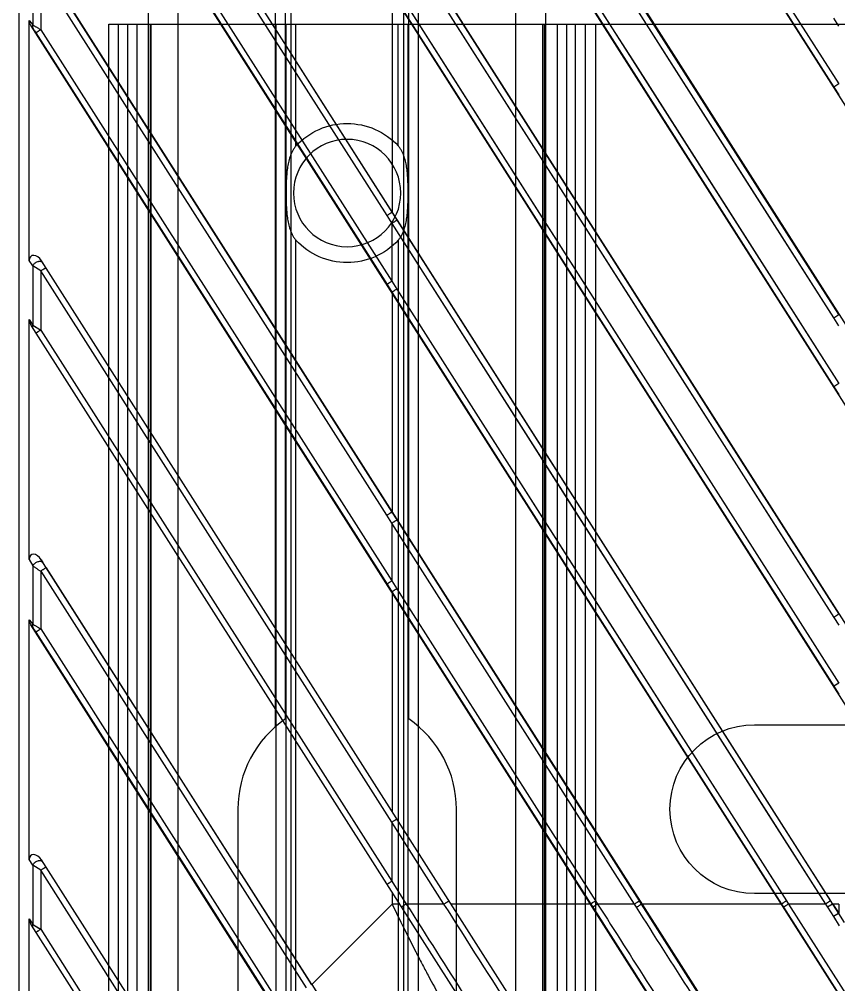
# Model space of a CAD drawing. Header units: millimetres. Extents: x 3299 to 14264, y 1863 to 5555.
# Drawn here: x 9573.87 to 9615.12, y 3163.47 to 3212.04 of the extents above; entities that cross this region are included whole.
import ezdxf

# ---------------------------------------------------------------- set-up
doc = ezdxf.new("R2010")
doc.units = ezdxf.units.MM
doc.layers.add('02___PRT_ALL_AXES', color=7, linetype='Continuous')

# ---------------------------------------------------------------- blocks, each defined once
blk = doc.blocks.new('ryfhgjmb')
at = {"color": 30, "linetype": 'Continuous', "true_color": 0xf26722}
for p, q in [((6005.128, 3342.431), (7001.628, 3342.431)), ((6005.128, 3340.931), (7001.628, 3340.931)), ((6053.928, 3337.931), (6043.928, 3337.931)), ((6058.086, 3336.031), (6969.27, 3336.031)), ((6058.471, 3335.531), (6968.885, 3335.531)), ((6058.471, 3329.331), (6968.885, 3329.331)), ((6058.086, 3328.831), (6969.27, 3328.831)), ((6043.928, 3326.931), (6053.928, 3326.931)), ((6005.128, 3323.931), (7001.628, 3323.931)), ((6005.128, 3322.431), (7001.628, 3322.431))]:
    blk.add_line(p, q, dxfattribs=at)
for start, end in [(34.3077, 90), (270, 325.6923)]:
    blk.add_arc((6053.928, 3332.431), 5.5, start, end, dxfattribs=at)
at = {"layer": '02___PRT_ALL_AXES', "color": 30, "linetype": 'Continuous', "true_color": 0xf26722}
for p, q in [((6968.718, 3335.271), (6027.638, 3335.271)), ((6968.718, 3329.592), (6027.638, 3329.592))]:
    blk.add_line(p, q, dxfattribs=at)
blk = doc.blocks.new('ERTFHGJ')
at = {"color": 40, "linetype": 'Continuous', "true_color": 0xf8d731}
for p, q in [((8925.457, 3696.77), (8878.457, 3696.77)), ((8900.957, 3696.77), (8900.957, 3617.77)), ((8901.457, 3617.77), (8901.457, 3696.77)), ((8901.957, 3617.77), (8901.957, 3696.77)), ((8902.402, 3617.77), (8902.402, 3696.77)), ((8902.874, 3617.77), (8902.874, 3696.77)), ((8903.457, 3617.77), (8903.457, 3696.77)), ((8903.537, 3696.77), (8903.537, 3617.77)), ((8903.598, 3617.77), (8903.598, 3696.77)), ((8909.882, 3696.77), (8909.882, 3617.77)), ((8910.382, 3617.77), (8910.382, 3696.77)), ((8910.882, 3690.641), (8910.882, 3696.77)), ((8916.032, 3690.641), (8916.032, 3696.77)), ((8916.532, 3617.77), (8916.532, 3696.77)), ((8917.032, 3617.77), (8917.032, 3696.77)), ((8923.315, 3617.77), (8923.315, 3696.77)), ((8923.377, 3696.77), (8923.377, 3617.77)), ((8923.457, 3617.77), (8923.457, 3696.77)), ((8924.039, 3696.77), (8924.039, 3617.77)), ((8924.511, 3696.77), (8924.511, 3617.77)), ((8924.957, 3617.77), (8924.957, 3696.77)), ((8925.457, 3617.77), (8925.457, 3696.77)), ((8910.882, 3685.9), (8910.882, 3628.641)), ((8916.032, 3628.641), (8916.032, 3685.9)), ((8892.957, 3661.52), (8887.957, 3661.52)), ((8887.957, 3653.02), (8892.957, 3653.02))]:
    blk.add_line(p, q, dxfattribs=at)
blk.add_circle((8913.457, 3688.27), 2.7, dxfattribs=at)
for centre, radius, start, end in [((8913.457, 3688.27), 3.5, 42.6324, 137.3676), ((8913.457, 3688.27), 3.5, 222.6324, 317.3676), ((8892.957, 3657.27), 4.25, 270, 90)]:
    blk.add_arc(centre, radius, start, end, dxfattribs=at)
for points, knots in [([(8910.387, 3688.27), (8910.387, 3688.375), (8910.388, 3688.583), (8910.395, 3688.895), (8910.413, 3689.203), (8910.446, 3689.508), (8910.5, 3689.808), (8910.568, 3690.054), (8910.639, 3690.245), (8910.704, 3690.385), (8910.783, 3690.519), (8910.846, 3690.602), (8910.882, 3690.641)], [0, 0, 0, 0, 0.127092, 0.253318, 0.378322, 0.502266, 0.625619, 0.749056, 0.811111, 0.873552, 0.936512, 1, 1, 1, 1]), ([(8916.032, 3690.641), (8916.067, 3690.602), (8916.131, 3690.519), (8916.209, 3690.385), (8916.274, 3690.245), (8916.346, 3690.054), (8916.413, 3689.808), (8916.467, 3689.508), (8916.5, 3689.203), (8916.518, 3688.895), (8916.526, 3688.583), (8916.527, 3688.375), (8916.527, 3688.27)], [0, 0, 0, 0, 0.063487, 0.126447, 0.188887, 0.250942, 0.37438, 0.497732, 0.621676, 0.746681, 0.872907, 1, 1, 1, 1]), ([(8910.882, 3685.9), (8910.846, 3685.938), (8910.783, 3686.021), (8910.704, 3686.156), (8910.639, 3686.296), (8910.567, 3686.487), (8910.5, 3686.733), (8910.446, 3687.033), (8910.413, 3687.338), (8910.395, 3687.646), (8910.388, 3687.957), (8910.387, 3688.166), (8910.387, 3688.27)], [0, 0, 0, 0, 0.063495, 0.126469, 0.188905, 0.250963, 0.374396, 0.497744, 0.621683, 0.746682, 0.87291, 1, 1, 1, 1]), ([(8916.527, 3688.27), (8916.527, 3688.166), (8916.526, 3687.957), (8916.518, 3687.646), (8916.5, 3687.338), (8916.467, 3687.033), (8916.413, 3686.733), (8916.346, 3686.487), (8916.274, 3686.296), (8916.209, 3686.156), (8916.131, 3686.021), (8916.067, 3685.938), (8916.032, 3685.9)], [0, 0, 0, 0, 0.127092, 0.253319, 0.378323, 0.502267, 0.62562, 0.749057, 0.811112, 0.873553, 0.936512, 1, 1, 1, 1])]:
    blk.add_open_spline(points, degree=3, knots=knots, dxfattribs=at)
blk = doc.blocks.new('ryfh')
at = {"rotation": 90}
blk.add_blockref('ryfhgjmb', (11616.058, -2205.714), dxfattribs=at)
at = {"xscale": -1}
blk.add_blockref('ERTFHGJ', (17197.083, 190.944), dxfattribs=at)
blk = doc.blocks.new('1111')
at = {"color": 7, "linetype": 'Continuous'}
for p, q in [((16002.781, 6714.134), (16002.781, 7051.634)), ((16003.365, 6872.355), (16103.731, 6714.812)), ((16003.885, 6860.558), (16096.525, 6715.143)), ((16003.365, 6857.28), (16094.127, 6714.812)), ((16003.885, 6845.483), (16086.921, 6715.143)), ((16021.778, 6844.025), (16044.024, 6809.127)), ((16021.54, 6843.865), (16043.772, 6808.966)), ((16003.365, 6842.204), (16084.523, 6714.812)), ((16043.772, 6797.356), (16021.527, 6832.252)), ((16044.024, 6797.516), (16021.794, 6832.413)), ((16043.732, 6767.861), (16003.885, 6830.407)), ((16003.858, 6829.836), (16021.275, 6802.497)), ((16004.125, 6829.997), (16021.541, 6802.658)), ((16021.778, 6828.95), (16044.024, 6794.051)), ((16021.54, 6828.79), (16043.772, 6793.891)), ((16003.365, 6827.129), (16074.919, 6714.812)), ((16003.858, 6826.927), (16021.527, 6799.192)), ((16003.621, 6826.767), (16021.29, 6799.032)), ((16038.576, 6817.673), (16044.024, 6809.127)), ((16021.527, 6817.176), (16043.772, 6782.28)), ((16021.794, 6817.337), (16044.024, 6782.441)), ((16021.794, 6817.337), (16026.575, 6809.832)), ((16028.804, 6817.388), (16033.55, 6809.937)), ((16029.046, 6817.548), (16033.795, 6810.098)), ((16038.883, 6805.025), (16031.748, 6816.218)), ((16036.754, 6808.928), (16032.008, 6816.379)), ((16003.885, 6815.332), (16067.713, 6715.143)), ((16003.455, 6815.027), (16003.455, 6812.09)), ((16003.858, 6814.76), (16003.858, 6811.852)), ((16021.275, 6787.422), (16003.858, 6814.76)), ((16021.541, 6787.583), (16004.125, 6814.921)), ((16021.778, 6813.875), (16024.27, 6809.965)), ((16021.778, 6813.875), (16044.024, 6778.976)), ((16021.54, 6813.715), (16024.031, 6809.805)), ((16021.54, 6813.715), (16043.772, 6778.816)), ((16021.552, 6813.657), (16021.552, 6802.676)), ((16023.963, 6813.355), (16028.669, 6805.972)), ((16040.92, 6813.443), (16043.772, 6808.966)), ((16003.28, 6800.245), (16003.28, 6812.319)), ((16003.28, 6812.319), (16003.455, 6812.09)), ((16044.024, 6812.035), (16043.772, 6812.431)), ((16003.365, 6812.053), (16065.315, 6714.812)), ((16003.365, 6812.053), (16003.46, 6811.93)), ((16003.858, 6811.852), (16021.527, 6784.117)), ((16003.621, 6811.692), (16021.29, 6783.957)), ((16024.27, 6809.965), (16029.046, 6802.473)), ((16033.55, 6809.937), (16038.328, 6802.437)), ((16033.795, 6810.098), (16038.576, 6802.597)), ((16024.031, 6809.805), (16028.804, 6802.313)), ((16026.575, 6809.832), (16031.296, 6802.422)), ((16041.53, 6801.431), (16036.754, 6808.928)), ((16044.024, 6809.127), (16043.772, 6808.966)), ((16043.772, 6808.966), (16044.024, 6808.571)), ((16028.669, 6805.972), (16035.786, 6794.808)), ((16043.772, 6797.356), (16038.883, 6805.025)), ((16021.552, 6802.676), (16021.541, 6802.658)), ((16021.541, 6802.658), (16021.794, 6802.262)), ((16038.576, 6802.597), (16044.024, 6794.051)), ((16021.275, 6802.497), (16021.527, 6802.101)), ((16021.527, 6802.101), (16021.527, 6799.192)), ((16021.527, 6802.101), (16043.353, 6767.861)), ((16021.527, 6802.101), (16023.911, 6798.36)), ((16021.794, 6802.262), (16043.708, 6767.861)), ((16021.794, 6802.262), (16026.476, 6794.912)), ((16028.804, 6802.313), (16033.55, 6794.862)), ((16029.046, 6802.473), (16033.795, 6795.022)), ((16031.296, 6802.422), (16038.499, 6791.114)), ((16038.328, 6802.437), (16043.772, 6793.891)), ((16044.024, 6797.516), (16041.53, 6801.431)), ((16003.455, 6799.97), (16003.28, 6800.245)), ((16038.818, 6745.424), (16003.903, 6800.229)), ((16003.455, 6799.97), (16003.455, 6796.992)), ((16003.858, 6799.717), (16003.455, 6799.97)), ((16003.858, 6799.717), (16003.858, 6796.739)), ((16021.527, 6771.983), (16003.858, 6799.717)), ((16021.527, 6799.192), (16021.778, 6798.799)), ((16021.29, 6799.032), (16021.54, 6798.639)), ((16021.778, 6798.799), (16026.848, 6790.845)), ((16021.778, 6798.799), (16041.397, 6768.022)), ((16021.54, 6798.639), (16024.099, 6794.623)), ((16021.54, 6798.639), (16041.147, 6767.861)), ((16021.552, 6798.581), (16021.54, 6798.639)), ((16021.552, 6798.581), (16021.552, 6787.601)), ((16023.911, 6798.36), (16030.844, 6787.485)), ((16003.28, 6785.197), (16003.28, 6797.267)), ((16003.28, 6797.267), (16003.455, 6796.992)), ((16043.772, 6797.356), (16044.024, 6797.516)), ((16044.024, 6796.96), (16043.772, 6797.356)), ((16003.381, 6796.953), (16036.269, 6745.33)), ((16003.455, 6796.992), (16003.553, 6796.931)), ((16003.553, 6796.931), (16003.858, 6796.739)), ((16003.553, 6796.931), (16003.615, 6796.892)), ((16003.615, 6796.892), (16003.687, 6796.847)), ((16003.687, 6796.847), (16003.769, 6796.795)), ((16003.769, 6796.795), (16003.858, 6796.739)), ((16003.858, 6796.739), (16021.527, 6769.005)), ((16026.476, 6794.912), (16031.105, 6787.646)), ((16033.55, 6794.862), (16040.92, 6783.293)), ((16033.795, 6795.022), (16038.576, 6787.522)), ((16035.786, 6794.808), (16040.876, 6786.822)), ((16024.099, 6794.623), (16029.206, 6786.606)), ((16044.024, 6794.051), (16043.772, 6793.891)), ((16043.772, 6793.891), (16044.024, 6793.495)), ((16038.499, 6791.114), (16044.024, 6782.441)), ((16026.848, 6790.845), (16032.135, 6782.552)), ((16021.552, 6787.601), (16021.541, 6787.583)), ((16021.794, 6787.187), (16021.541, 6787.583)), ((16031.105, 6787.646), (16038.179, 6776.541)), ((16021.527, 6787.025), (16021.275, 6787.422)), ((16034.002, 6768.022), (16021.794, 6787.187)), ((16030.844, 6787.485), (16037.923, 6776.38)), ((16038.576, 6787.522), (16044.024, 6778.976)), ((16033.744, 6767.861), (16021.527, 6787.025)), ((16021.527, 6787.025), (16021.527, 6784.117)), ((16029.206, 6786.606), (16034.727, 6777.938)), ((16040.876, 6786.822), (16043.772, 6782.28)), ((16003.28, 6785.197), (16003.455, 6784.877)), ((16003.885, 6785.181), (16003.964, 6785.038)), ((16017.501, 6763.81), (16003.885, 6785.181)), ((16003.455, 6784.877), (16003.455, 6781.939)), ((16003.858, 6784.609), (16003.858, 6781.701)), ((16003.858, 6784.609), (16017.216, 6763.641)), ((16004.125, 6784.771), (16017.483, 6763.803)), ((16021.29, 6783.957), (16021.54, 6783.564)), ((16021.527, 6784.117), (16021.778, 6783.724)), ((16021.778, 6783.724), (16031.787, 6768.021)), ((16021.54, 6783.564), (16031.543, 6767.861)), ((16021.552, 6783.506), (16021.54, 6783.564)), ((16021.552, 6783.506), (16021.552, 6772.525)), ((16040.92, 6783.293), (16043.772, 6778.816)), ((16032.135, 6782.552), (16038.039, 6773.29)), ((16044.024, 6782.441), (16043.772, 6782.28)), ((16043.772, 6782.28), (16044.024, 6781.885)), ((16003.28, 6770.094), (16003.28, 6782.168)), ((16003.28, 6782.168), (16003.455, 6781.939)), ((16003.365, 6781.903), (16003.46, 6781.78)), ((16015.907, 6762.216), (16003.365, 6781.903)), ((16003.858, 6781.701), (16016.12, 6762.454)), ((16003.621, 6781.541), (16015.882, 6762.294)), ((16044.024, 6778.976), (16043.772, 6778.816)), ((16043.772, 6778.816), (16044.024, 6778.42)), ((16034.727, 6777.938), (16041.147, 6767.861)), ((16037.923, 6776.38), (16040.51, 6772.321)), ((16038.179, 6776.541), (16040.765, 6772.482)), ((16038.039, 6773.29), (16041.397, 6768.022)), ((16040.765, 6772.482), (16043.606, 6768.022)), ((16024.155, 6767.861), (16021.527, 6771.983)), ((16021.527, 6771.983), (16021.527, 6769.005)), ((16040.51, 6772.321), (16043.353, 6767.861)), ((16003.455, 6769.819), (16003.28, 6770.094)), ((16012.368, 6756.79), (16003.903, 6770.078)), ((16003.455, 6769.819), (16003.455, 6766.842)), ((16003.858, 6769.567), (16003.455, 6769.819)), ((16011.398, 6757.732), (16003.858, 6769.567)), ((16003.858, 6769.567), (16003.858, 6766.589)), ((16021.527, 6769.005), (16022.256, 6767.861)), ((16021.552, 6768.431), (16021.552, 6767.861)), ((16017.501, 6763.81), (16021.552, 6767.861)), ((16021.915, 6767.861), (16021.552, 6767.861)), ((16024.155, 6767.861), (16022.256, 6767.861)), ((16031.519, 6767.861), (16024.524, 6767.861)), ((16031.519, 6767.861), (16031.543, 6767.861)), ((16031.543, 6767.861), (16031.645, 6767.701)), ((16031.645, 6767.701), (16031.827, 6767.415)), ((16031.645, 6767.701), (16052.538, 6734.906)), ((16031.787, 6768.021), (16031.89, 6767.861)), ((16033.744, 6767.861), (16031.89, 6767.861)), ((16033.846, 6767.7), (16033.744, 6767.861)), ((16034.105, 6767.861), (16034.002, 6768.022)), ((16034.634, 6767.03), (16034.105, 6767.861)), ((16056.069, 6733.385), (16034.105, 6767.861)), ((16034.128, 6767.861), (16034.105, 6767.861)), ((16041.123, 6767.861), (16034.128, 6767.861)), ((16041.123, 6767.861), (16041.147, 6767.861)), ((16041.147, 6767.861), (16041.249, 6767.701)), ((16041.147, 6767.861), (16041.249, 6767.701)), ((16041.249, 6767.701), (16044.387, 6762.774)), ((16041.397, 6768.022), (16041.499, 6767.861)), ((16043.353, 6767.861), (16041.499, 6767.861)), ((16041.499, 6767.861), (16044.64, 6762.935)), ((16043.606, 6768.022), (16043.353, 6767.861)), ((16043.353, 6767.861), (16043.456, 6767.7)), ((16043.708, 6767.861), (16043.456, 6767.7)), ((16043.456, 6767.7), (16043.758, 6767.226)), ((16043.708, 6767.861), (16043.732, 6767.861)), ((16043.708, 6767.861), (16044.01, 6767.387)), ((16044.024, 6767.861), (16043.732, 6767.861)), ((16043.732, 6767.861), (16044.028, 6767.395)), ((16031.827, 6767.415), (16032.236, 6766.773)), ((16044.01, 6767.387), (16043.758, 6767.226)), ((16043.758, 6767.226), (16044.049, 6766.77)), ((16044.01, 6767.387), (16044.301, 6766.931)), ((16003.28, 6767.116), (16003.455, 6766.842)), ((16003.28, 6755.019), (16003.28, 6767.116)), ((16003.381, 6766.803), (16011.064, 6754.743)), ((16003.455, 6766.842), (16003.553, 6766.78)), ((16003.553, 6766.78), (16003.858, 6766.589)), ((16003.553, 6766.78), (16003.615, 6766.741)), ((16003.615, 6766.741), (16003.687, 6766.696)), ((16003.687, 6766.696), (16003.769, 6766.645)), ((16003.769, 6766.645), (16003.858, 6766.589)), ((16032.236, 6766.773), (16032.473, 6766.402)), ((16035.027, 6766.413), (16034.634, 6767.03)), ((16003.858, 6766.589), (16010.239, 6756.573)), ((16032.473, 6766.402), (16033.006, 6765.565)), ((16035.248, 6766.067), (16035.027, 6766.413)), ((16035.732, 6765.307), (16035.248, 6766.067)), ((16033.006, 6765.565), (16033.307, 6765.093)), ((16035.994, 6764.895), (16035.732, 6765.307)), ((16033.307, 6765.093), (16033.64, 6764.569)), ((16036.271, 6764.46), (16035.994, 6764.895)), ((16033.64, 6764.569), (16034.016, 6763.979)), ((16036.562, 6764.003), (16036.271, 6764.46)), ((16017.501, 6763.81), (16017.483, 6763.803)), ((16017.501, 6763.81), (16031.778, 6741.398)), ((16034.016, 6763.979), (16034.442, 6763.311)), ((16036.868, 6763.523), (16036.562, 6764.003))]:
    blk.add_line(p, q, dxfattribs=at)
blk.add_arc((16068.268, 6767.859), 24.244, 179.9949, 181.0959, dxfattribs=at)
for centre, major_axis, ratio, start_param, end_param in [((16003.642, 6812.182), (-0.278, 0.337), 0.685856, 0.694237, 1.39405), ((16003.642, 6800.08), (-0.264, 0.384), 0.642651, -1.624536, 0.752228), ((16003.642, 6797.102), (-0.264, 0.384), 0.642651, 0.752228, 1.517057), ((16003.642, 6785.005), (-0.253, 0.43), 0.601104, -1.513218, 0.79522), ((16003.642, 6782.031), (-0.278, 0.337), 0.685856, 0.694237, 1.39405), ((16003.642, 6769.929), (-0.264, 0.384), 0.642651, -1.624536, 0.752228), ((16003.642, 6766.951), (-0.264, 0.384), 0.642651, 0.752228, 1.517057)]:
    blk.add_ellipse(centre, major_axis=major_axis, ratio=ratio, start_param=start_param, end_param=end_param, dxfattribs=at)
for points, knots in [([(16003.455, 6812.09), (16003.45, 6812.076), (16003.443, 6812.048), (16003.44, 6812.006), (16003.445, 6811.966), (16003.454, 6811.941), (16003.46, 6811.93)], [0, 0, 0, 0, 0.271855, 0.527736, 0.769173, 1, 1, 1, 1]), ([(16003.455, 6812.09), (16003.468, 6812.084), (16003.495, 6812.069), (16003.537, 6812.045), (16003.584, 6812.018), (16003.635, 6811.988), (16003.689, 6811.956), (16003.763, 6811.911), (16003.82, 6811.876), (16003.858, 6811.852)], [0, 0, 0, 0, 0.090397, 0.195428, 0.312456, 0.43902, 0.572905, 0.712149, 1, 1, 1, 1]), ([(16003.46, 6811.93), (16003.466, 6811.922), (16003.478, 6811.905), (16003.504, 6811.869), (16003.538, 6811.819), (16003.579, 6811.756), (16003.607, 6811.713), (16003.621, 6811.692)], [0, 0, 0, 0, 0.103408, 0.218747, 0.468859, 0.73184, 1, 1, 1, 1]), ([(16003.858, 6811.852), (16003.843, 6811.842), (16003.814, 6811.823), (16003.771, 6811.796), (16003.732, 6811.77), (16003.697, 6811.747), (16003.671, 6811.729), (16003.654, 6811.717), (16003.644, 6811.71), (16003.635, 6811.704), (16003.629, 6811.699), (16003.624, 6811.695), (16003.621, 6811.693), (16003.621, 6811.692)], [0, 0, 0, 0, 0.186782, 0.366131, 0.532175, 0.679595, 0.803609, 0.85556, 0.900224, 0.93725, 0.966352, 0.987305, 1, 1, 1, 1]), ([(16021.541, 6802.658), (16021.541, 6802.658), (16021.54, 6802.657), (16021.536, 6802.656), (16021.531, 6802.653), (16021.523, 6802.649), (16021.513, 6802.643), (16021.501, 6802.636), (16021.481, 6802.625), (16021.451, 6802.607), (16021.412, 6802.583), (16021.369, 6802.556), (16021.322, 6802.527), (16021.291, 6802.507), (16021.275, 6802.497)], [0, 0, 0, 0, 0.005231, 0.012589, 0.033669, 0.063117, 0.100673, 0.146013, 0.198735, 0.324335, 0.472945, 0.63916, 0.81702, 1, 1, 1, 1]), ([(16021.794, 6802.262), (16021.793, 6802.262), (16021.792, 6802.261), (16021.789, 6802.26), (16021.783, 6802.257), (16021.775, 6802.253), (16021.765, 6802.247), (16021.753, 6802.24), (16021.733, 6802.229), (16021.704, 6802.211), (16021.665, 6802.187), (16021.621, 6802.16), (16021.575, 6802.131), (16021.543, 6802.111), (16021.527, 6802.101)], [0, 0, 0, 0, 0.005231, 0.012589, 0.033669, 0.063117, 0.100673, 0.146013, 0.198735, 0.324335, 0.472945, 0.63916, 0.81702, 1, 1, 1, 1]), ([(16003.455, 6799.97), (16003.466, 6799.994), (16003.494, 6800.042), (16003.553, 6800.103), (16003.625, 6800.154), (16003.692, 6800.183), (16003.747, 6800.197), (16003.799, 6800.205), (16003.849, 6800.202), (16003.894, 6800.189), (16003.923, 6800.175), (16003.947, 6800.155), (16003.96, 6800.14), (16003.965, 6800.131)], [0, 0, 0, 0, 0.126758, 0.264209, 0.406553, 0.546898, 0.614349, 0.679007, 0.797934, 0.852288, 0.903522, 0.952419, 1, 1, 1, 1]), ([(16003.858, 6799.717), (16003.875, 6799.728), (16003.908, 6799.749), (16003.95, 6799.775), (16003.982, 6799.795), (16004.004, 6799.809), (16004.025, 6799.822), (16004.044, 6799.833), (16004.062, 6799.844), (16004.078, 6799.853), (16004.092, 6799.861), (16004.103, 6799.868), (16004.111, 6799.872), (16004.117, 6799.875), (16004.12, 6799.876), (16004.122, 6799.878), (16004.124, 6799.878), (16004.125, 6799.879), (16004.126, 6799.879), (16004.126, 6799.878)], [0, 0, 0, 0, 0.192507, 0.378902, 0.467383, 0.551547, 0.630534, 0.703523, 0.769793, 0.828658, 0.879541, 0.921915, 0.955367, 0.968646, 0.979578, 0.988145, 0.994348, 0.998221, 1, 1, 1, 1]), ([(16021.527, 6799.192), (16021.512, 6799.183), (16021.483, 6799.164), (16021.44, 6799.136), (16021.401, 6799.11), (16021.366, 6799.087), (16021.34, 6799.07), (16021.323, 6799.058), (16021.313, 6799.051), (16021.304, 6799.044), (16021.298, 6799.039), (16021.293, 6799.036), (16021.29, 6799.033), (16021.29, 6799.032)], [0, 0, 0, 0, 0.186782, 0.366131, 0.532175, 0.679595, 0.803609, 0.85556, 0.900224, 0.93725, 0.966352, 0.987305, 1, 1, 1, 1]), ([(16021.778, 6798.799), (16021.763, 6798.79), (16021.733, 6798.771), (16021.691, 6798.743), (16021.651, 6798.717), (16021.617, 6798.694), (16021.591, 6798.677), (16021.574, 6798.665), (16021.563, 6798.657), (16021.555, 6798.651), (16021.548, 6798.646), (16021.543, 6798.642), (16021.541, 6798.64), (16021.54, 6798.639)], [0, 0, 0, 0, 0.186765, 0.36611, 0.532157, 0.679586, 0.803609, 0.855564, 0.900231, 0.937259, 0.966361, 0.987311, 1, 1, 1, 1]), ([(16003.455, 6796.992), (16003.449, 6796.978), (16003.44, 6796.95), (16003.436, 6796.906), (16003.441, 6796.866), (16003.452, 6796.842), (16003.459, 6796.831)], [0, 0, 0, 0, 0.277177, 0.533061, 0.771506, 1, 1, 1, 1]), ([(16003.858, 6796.739), (16003.842, 6796.729), (16003.811, 6796.709), (16003.766, 6796.68), (16003.731, 6796.657), (16003.705, 6796.64), (16003.688, 6796.628), (16003.673, 6796.618), (16003.659, 6796.608), (16003.647, 6796.6), (16003.637, 6796.593), (16003.631, 6796.588), (16003.626, 6796.585), (16003.624, 6796.583), (16003.622, 6796.581), (16003.621, 6796.58), (16003.62, 6796.579), (16003.62, 6796.578), (16003.62, 6796.578)], [0, 0, 0, 0, 0.196965, 0.385213, 0.557811, 0.636283, 0.708546, 0.773962, 0.831919, 0.88191, 0.923472, 0.956239, 0.969238, 0.979938, 0.988324, 0.994402, 0.99821, 1, 1, 1, 1]), ([(16021.275, 6787.422), (16021.291, 6787.432), (16021.322, 6787.452), (16021.369, 6787.481), (16021.412, 6787.508), (16021.451, 6787.532), (16021.481, 6787.549), (16021.501, 6787.561), (16021.513, 6787.568), (16021.523, 6787.574), (16021.531, 6787.578), (16021.536, 6787.581), (16021.54, 6787.582), (16021.541, 6787.583), (16021.541, 6787.583)], [0, 0, 0, 0, 0.18298, 0.36084, 0.527055, 0.675665, 0.801265, 0.853987, 0.899327, 0.936883, 0.966331, 0.987411, 0.994769, 1, 1, 1, 1]), ([(16021.527, 6787.025), (16021.543, 6787.036), (16021.575, 6787.056), (16021.621, 6787.085), (16021.665, 6787.112), (16021.704, 6787.136), (16021.733, 6787.153), (16021.753, 6787.165), (16021.765, 6787.172), (16021.775, 6787.178), (16021.783, 6787.182), (16021.789, 6787.185), (16021.792, 6787.186), (16021.793, 6787.186), (16021.794, 6787.187)], [0, 0, 0, 0, 0.18298, 0.36084, 0.527055, 0.675665, 0.801265, 0.853987, 0.899327, 0.936883, 0.966331, 0.987411, 0.994769, 1, 1, 1, 1]), ([(16003.964, 6785.038), (16003.958, 6785.045), (16003.944, 6785.058), (16003.92, 6785.074), (16003.89, 6785.085), (16003.846, 6785.095), (16003.782, 6785.095), (16003.704, 6785.078), (16003.626, 6785.045), (16003.555, 6784.998), (16003.496, 6784.942), (16003.466, 6784.899), (16003.455, 6784.877)], [0, 0, 0, 0, 0.045713, 0.093827, 0.145197, 0.200355, 0.321964, 0.456539, 0.598535, 0.740949, 0.876692, 1, 1, 1, 1]), ([(16003.455, 6784.877), (16003.468, 6784.868), (16003.494, 6784.849), (16003.536, 6784.82), (16003.583, 6784.788), (16003.633, 6784.754), (16003.687, 6784.719), (16003.762, 6784.67), (16003.819, 6784.634), (16003.858, 6784.609)], [0, 0, 0, 0, 0.093828, 0.200628, 0.318136, 0.444256, 0.577126, 0.71505, 1, 1, 1, 1]), ([(16004.125, 6784.771), (16004.124, 6784.77), (16004.123, 6784.77), (16004.12, 6784.769), (16004.114, 6784.766), (16004.106, 6784.762), (16004.096, 6784.756), (16004.084, 6784.749), (16004.064, 6784.737), (16004.035, 6784.72), (16003.996, 6784.696), (16003.952, 6784.669), (16003.906, 6784.64), (16003.874, 6784.62), (16003.858, 6784.609)], [0, 0, 0, 0, 0.005231, 0.012589, 0.033669, 0.063117, 0.100673, 0.146013, 0.198735, 0.324335, 0.472945, 0.63916, 0.81702, 1, 1, 1, 1]), ([(16003.964, 6785.038), (16003.975, 6785.017), (16004, 6784.974), (16004.039, 6784.908), (16004.081, 6784.84), (16004.11, 6784.794), (16004.125, 6784.771)], [0, 0, 0, 0, 0.226755, 0.475744, 0.735416, 1, 1, 1, 1]), ([(16021.527, 6784.117), (16021.512, 6784.107), (16021.483, 6784.089), (16021.44, 6784.061), (16021.401, 6784.035), (16021.366, 6784.012), (16021.34, 6783.995), (16021.323, 6783.983), (16021.313, 6783.975), (16021.304, 6783.969), (16021.298, 6783.964), (16021.293, 6783.96), (16021.29, 6783.958), (16021.29, 6783.957)], [0, 0, 0, 0, 0.186782, 0.366131, 0.532175, 0.679595, 0.803609, 0.85556, 0.900224, 0.93725, 0.966352, 0.987305, 1, 1, 1, 1]), ([(16021.778, 6783.724), (16021.763, 6783.714), (16021.733, 6783.695), (16021.691, 6783.668), (16021.651, 6783.642), (16021.617, 6783.619), (16021.591, 6783.601), (16021.574, 6783.589), (16021.563, 6783.582), (16021.555, 6783.576), (16021.548, 6783.571), (16021.543, 6783.567), (16021.541, 6783.565), (16021.54, 6783.564)], [0, 0, 0, 0, 0.186765, 0.36611, 0.532157, 0.679586, 0.803609, 0.855564, 0.900231, 0.937259, 0.966361, 0.987311, 1, 1, 1, 1]), ([(16003.455, 6781.939), (16003.45, 6781.925), (16003.443, 6781.897), (16003.44, 6781.855), (16003.445, 6781.815), (16003.454, 6781.791), (16003.46, 6781.78)], [0, 0, 0, 0, 0.271855, 0.527736, 0.769173, 1, 1, 1, 1]), ([(16003.455, 6781.939), (16003.468, 6781.933), (16003.495, 6781.918), (16003.537, 6781.895), (16003.584, 6781.867), (16003.635, 6781.838), (16003.689, 6781.806), (16003.763, 6781.76), (16003.82, 6781.725), (16003.858, 6781.701)], [0, 0, 0, 0, 0.090397, 0.195428, 0.312456, 0.43902, 0.572905, 0.712149, 1, 1, 1, 1]), ([(16003.46, 6781.78), (16003.466, 6781.772), (16003.478, 6781.755), (16003.504, 6781.718), (16003.538, 6781.668), (16003.579, 6781.606), (16003.607, 6781.563), (16003.621, 6781.541)], [0, 0, 0, 0, 0.103408, 0.218747, 0.468859, 0.73184, 1, 1, 1, 1]), ([(16003.858, 6781.701), (16003.843, 6781.691), (16003.814, 6781.673), (16003.771, 6781.645), (16003.732, 6781.619), (16003.697, 6781.596), (16003.671, 6781.578), (16003.654, 6781.566), (16003.644, 6781.559), (16003.635, 6781.553), (16003.629, 6781.548), (16003.624, 6781.544), (16003.621, 6781.542), (16003.621, 6781.541)], [0, 0, 0, 0, 0.186782, 0.366131, 0.532175, 0.679595, 0.803609, 0.85556, 0.900224, 0.93725, 0.966352, 0.987305, 1, 1, 1, 1]), ([(16021.527, 6771.983), (16021.544, 6771.993), (16021.577, 6772.015), (16021.619, 6772.041), (16021.651, 6772.06), (16021.673, 6772.074), (16021.694, 6772.087), (16021.713, 6772.099), (16021.731, 6772.109), (16021.747, 6772.119), (16021.761, 6772.127), (16021.772, 6772.133), (16021.78, 6772.138), (16021.786, 6772.14), (16021.789, 6772.142), (16021.791, 6772.143), (16021.793, 6772.144), (16021.794, 6772.144), (16021.795, 6772.144), (16021.795, 6772.144)], [0, 0, 0, 0, 0.192507, 0.378902, 0.467383, 0.551547, 0.630534, 0.703523, 0.769793, 0.828658, 0.87954, 0.921915, 0.955367, 0.968646, 0.979578, 0.988145, 0.994348, 0.998221, 1, 1, 1, 1]), ([(16003.455, 6769.819), (16003.466, 6769.844), (16003.494, 6769.891), (16003.553, 6769.953), (16003.625, 6770.003), (16003.692, 6770.032), (16003.747, 6770.047), (16003.799, 6770.054), (16003.849, 6770.052), (16003.894, 6770.038), (16003.923, 6770.024), (16003.947, 6770.005), (16003.96, 6769.989), (16003.965, 6769.981)], [0, 0, 0, 0, 0.126758, 0.264209, 0.406553, 0.546898, 0.614349, 0.679007, 0.797934, 0.852288, 0.903522, 0.952419, 1, 1, 1, 1]), ([(16003.858, 6769.567), (16003.875, 6769.577), (16003.908, 6769.599), (16003.95, 6769.624), (16003.982, 6769.644), (16004.004, 6769.658), (16004.025, 6769.671), (16004.044, 6769.683), (16004.062, 6769.693), (16004.078, 6769.703), (16004.092, 6769.711), (16004.103, 6769.717), (16004.111, 6769.721), (16004.117, 6769.724), (16004.12, 6769.726), (16004.122, 6769.727), (16004.124, 6769.728), (16004.125, 6769.728), (16004.126, 6769.728), (16004.126, 6769.728)], [0, 0, 0, 0, 0.192507, 0.378902, 0.467383, 0.551547, 0.630534, 0.703523, 0.769793, 0.828658, 0.879541, 0.921915, 0.955367, 0.968646, 0.979578, 0.988145, 0.994348, 0.998221, 1, 1, 1, 1]), ([(16021.527, 6769.005), (16021.511, 6768.995), (16021.48, 6768.975), (16021.435, 6768.945), (16021.4, 6768.922), (16021.374, 6768.905), (16021.357, 6768.893), (16021.341, 6768.883), (16021.328, 6768.873), (16021.316, 6768.865), (16021.306, 6768.858), (16021.3, 6768.853), (16021.295, 6768.85), (16021.293, 6768.848), (16021.291, 6768.846), (16021.29, 6768.845), (16021.289, 6768.844), (16021.289, 6768.844), (16021.289, 6768.844)], [0, 0, 0, 0, 0.196965, 0.385213, 0.557811, 0.636283, 0.708546, 0.773962, 0.831919, 0.88191, 0.923472, 0.956239, 0.969238, 0.979938, 0.988324, 0.994402, 0.99821, 1, 1, 1, 1]), ([(16021.552, 6767.861), (16021.742, 6767.458), (16022.129, 6766.655), (16022.631, 6765.659), (16023.042, 6764.868), (16023.459, 6764.081), (16023.993, 6763.103), (16024.654, 6761.94), (16025.336, 6760.789), (16026.038, 6759.651), (16027.001, 6758.15), (16028.255, 6756.307), (16029.842, 6754.153), (16031.508, 6752.06), (16032.672, 6750.708), (16033.266, 6750.043)], [0, 0, 0, 0, 0.062493, 0.12499, 0.15624, 0.18749, 0.249988, 0.312486, 0.374985, 0.437486, 0.499988, 0.624988, 0.74999, 0.874994, 1, 1, 1, 1]), ([(16022.256, 6767.861), (16022.24, 6767.851), (16022.209, 6767.831), (16022.164, 6767.802), (16022.129, 6767.778), (16022.103, 6767.761), (16022.086, 6767.75), (16022.07, 6767.739), (16022.057, 6767.73), (16022.045, 6767.721), (16022.035, 6767.714), (16022.028, 6767.709), (16022.024, 6767.706), (16022.022, 6767.704), (16022.02, 6767.703), (16022.019, 6767.701), (16022.018, 6767.701), (16022.018, 6767.7), (16022.018, 6767.7)], [0, 0, 0, 0, 0.196914, 0.385151, 0.557764, 0.636251, 0.708531, 0.773964, 0.831939, 0.881945, 0.923519, 0.956294, 0.969294, 0.979993, 0.988376, 0.994447, 0.998242, 1, 1, 1, 1]), ([(16022.256, 6767.861), (16024.287, 6764.674), (16028.35, 6758.299), (16032.411, 6751.924), (16034.442, 6748.736)], [0, 0, 0, 0, 0.499959, 1, 1, 1, 1]), ([(16024.155, 6767.861), (16024.171, 6767.872), (16024.205, 6767.893), (16024.246, 6767.919), (16024.278, 6767.938), (16024.3, 6767.952), (16024.321, 6767.965), (16024.34, 6767.977), (16024.358, 6767.987), (16024.373, 6767.997), (16024.387, 6768.005), (16024.397, 6768.01), (16024.404, 6768.014), (16024.408, 6768.017), (16024.412, 6768.019), (16024.415, 6768.02), (16024.417, 6768.021), (16024.419, 6768.022), (16024.42, 6768.022), (16024.421, 6768.022), (16024.421, 6768.022)], [0, 0, 0, 0, 0.192835, 0.379398, 0.467916, 0.55209, 0.631067, 0.70403, 0.770263, 0.829083, 0.879917, 0.922241, 0.940077, 0.955642, 0.968895, 0.9798, 0.988337, 0.994505, 0.998327, 1, 1, 1, 1]), ([(16038.435, 6745.449), (16036.055, 6749.184), (16031.295, 6756.656), (16026.535, 6764.126), (16024.155, 6767.861)], [0, 0, 0, 0, 0.500027, 1, 1, 1, 1]), ([(16031.787, 6768.021), (16031.772, 6768.012), (16031.742, 6767.992), (16031.699, 6767.964), (16031.658, 6767.938), (16031.623, 6767.915), (16031.596, 6767.898), (16031.578, 6767.886), (16031.568, 6767.878), (16031.559, 6767.872), (16031.552, 6767.867), (16031.547, 6767.864), (16031.544, 6767.862), (16031.543, 6767.861)], [0, 0, 0, 0, 0.18605, 0.365172, 0.531339, 0.679084, 0.803475, 0.855593, 0.90039, 0.937498, 0.966619, 0.987504, 1, 1, 1, 1]), ([(16031.89, 6767.861), (16031.874, 6767.851), (16031.844, 6767.832), (16031.801, 6767.804), (16031.761, 6767.778), (16031.725, 6767.755), (16031.698, 6767.737), (16031.681, 6767.725), (16031.67, 6767.718), (16031.661, 6767.712), (16031.654, 6767.707), (16031.649, 6767.704), (16031.646, 6767.702), (16031.645, 6767.701)], [0, 0, 0, 0, 0.186042, 0.365161, 0.53133, 0.679077, 0.803472, 0.855592, 0.90039, 0.9375, 0.966621, 0.987505, 1, 1, 1, 1]), ([(16031.89, 6767.861), (16033.632, 6765.127), (16036.245, 6761.026), (16039.729, 6755.558), (16042.342, 6751.457), (16044.954, 6747.355), (16048.436, 6741.888), (16051.048, 6737.787), (16052.788, 6735.054)], [0, 0, 0, 0, 0.250021, 0.375037, 0.500053, 0.625064, 0.750065, 1, 1, 1, 1]), ([(16033.744, 6767.861), (16033.759, 6767.871), (16033.79, 6767.891), (16033.836, 6767.92), (16033.878, 6767.946), (16033.916, 6767.97), (16033.944, 6767.987), (16033.964, 6767.999), (16033.975, 6768.006), (16033.985, 6768.012), (16033.993, 6768.017), (16033.998, 6768.02), (16034.001, 6768.021), (16034.002, 6768.022)], [0, 0, 0, 0, 0.184159, 0.362546, 0.528808, 0.677153, 0.802341, 0.854845, 0.899978, 0.93735, 0.966638, 0.987577, 1, 1, 1, 1]), ([(16033.846, 6767.7), (16033.862, 6767.71), (16033.893, 6767.73), (16033.938, 6767.759), (16033.981, 6767.785), (16034.019, 6767.809), (16034.047, 6767.826), (16034.066, 6767.838), (16034.078, 6767.845), (16034.087, 6767.851), (16034.095, 6767.856), (16034.101, 6767.859), (16034.104, 6767.861), (16034.105, 6767.861)], [0, 0, 0, 0, 0.184166, 0.362557, 0.52882, 0.677163, 0.802349, 0.854851, 0.899983, 0.937353, 0.966641, 0.987579, 1, 1, 1, 1]), ([(16055.816, 6733.211), (16053.986, 6736.084), (16051.241, 6740.394), (16047.58, 6746.142), (16044.834, 6750.454), (16042.088, 6754.766), (16039.341, 6759.078), (16036.594, 6763.389), (16034.762, 6766.263), (16033.846, 6767.7)], [0, 0, 0, 0, 0.249912, 0.374911, 0.499924, 0.624944, 0.749965, 0.874985, 1, 1, 1, 1]), ([(16041.397, 6768.022), (16041.367, 6768.002), (16041.322, 6767.974), (16041.266, 6767.938), (16041.229, 6767.914), (16041.198, 6767.894), (16041.174, 6767.879), (16041.158, 6767.868), (16041.15, 6767.863), (16041.147, 6767.861)], [0, 0, 0, 0, 0.364136, 0.530373, 0.678392, 0.803129, 0.900342, 0.966721, 1, 1, 1, 1]), ([(16041.499, 6767.861), (16041.469, 6767.842), (16041.425, 6767.813), (16041.368, 6767.777), (16041.331, 6767.754), (16041.3, 6767.734), (16041.276, 6767.718), (16041.26, 6767.708), (16041.252, 6767.702), (16041.249, 6767.701)], [0, 0, 0, 0, 0.364125, 0.530362, 0.678384, 0.803125, 0.900341, 0.966721, 1, 1, 1, 1]), ([(16044.028, 6767.395), (16044.026, 6767.393), (16044.02, 6767.389), (16044.014, 6767.387), (16044.01, 6767.387)], [0, 0, 0, 0, 0.49177, 1, 1, 1, 1]), ([(16003.455, 6766.842), (16003.449, 6766.827), (16003.44, 6766.799), (16003.436, 6766.756), (16003.441, 6766.715), (16003.452, 6766.691), (16003.459, 6766.68)], [0, 0, 0, 0, 0.277177, 0.533061, 0.771506, 1, 1, 1, 1]), ([(16003.858, 6766.589), (16003.842, 6766.579), (16003.811, 6766.559), (16003.766, 6766.529), (16003.731, 6766.506), (16003.705, 6766.489), (16003.688, 6766.477), (16003.673, 6766.467), (16003.659, 6766.457), (16003.647, 6766.449), (16003.637, 6766.442), (16003.631, 6766.437), (16003.626, 6766.434), (16003.624, 6766.432), (16003.622, 6766.43), (16003.621, 6766.429), (16003.62, 6766.428), (16003.62, 6766.428), (16003.62, 6766.427)], [0, 0, 0, 0, 0.196965, 0.385213, 0.557811, 0.636283, 0.708546, 0.773962, 0.831919, 0.88191, 0.923472, 0.956239, 0.969238, 0.979938, 0.988324, 0.994402, 0.99821, 1, 1, 1, 1])]:
    blk.add_open_spline(points, degree=3, knots=knots, dxfattribs=at)
blk = doc.blocks.new('*U162')
blk.add_blockref('1111', (-16308.281, -6888.884))
blk = doc.blocks.new('*U163')
at = {"color": 0, "linetype": 'ByBlock', "lineweight": -2, "transparency": 16777216}
blk.add_blockref('*U162', (0, 0), dxfattribs=at)

msp = doc.modelspace()

# ---------------------------------------------------------------- block references
for name, p in [('*U163', (9879.37292, 3288.5531)), ('ryfh', (1306.74628, -675.91128))]:
    msp.add_blockref(name, p)

doc.saveas('drawing.dxf')
